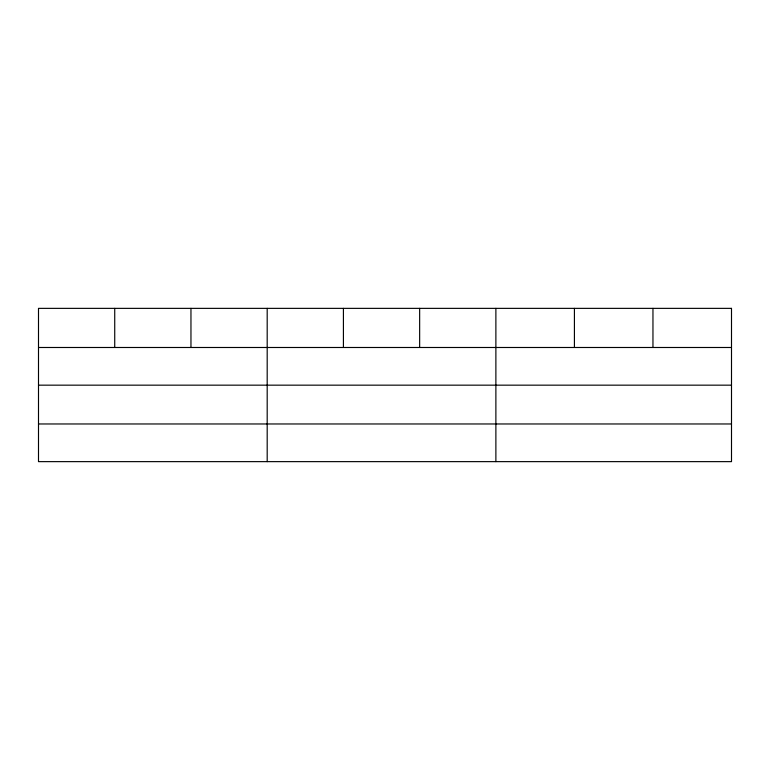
<?xml version="1.0" encoding="UTF-8"?>
<svg xmlns="http://www.w3.org/2000/svg" width="770" height="770" viewBox="0 0 770 770"><rect width="100%" height="100%" fill="white"/><g stroke="black" fill="none" stroke-linecap="round" stroke-linejoin="round"><path stroke-width="1.16" d="M38.5 347.491L731.5 347.491M38.5 385.164L731.5 385.164M38.5 423.972L731.5 423.972M652.96 308.366L652.96 347.491M574.42 308.366L574.42 347.491M495.88 308.366L495.88 461.634M419.65 308.366L419.65 347.491M343.42 308.366L343.42 347.491M267.19 308.366L267.19 461.634M190.96 308.366L190.96 347.491M114.73 308.366L114.73 347.491M731.5 308.366L38.5 308.366L38.5 461.634L731.5 461.634L731.5 308.366"/></g></svg>
